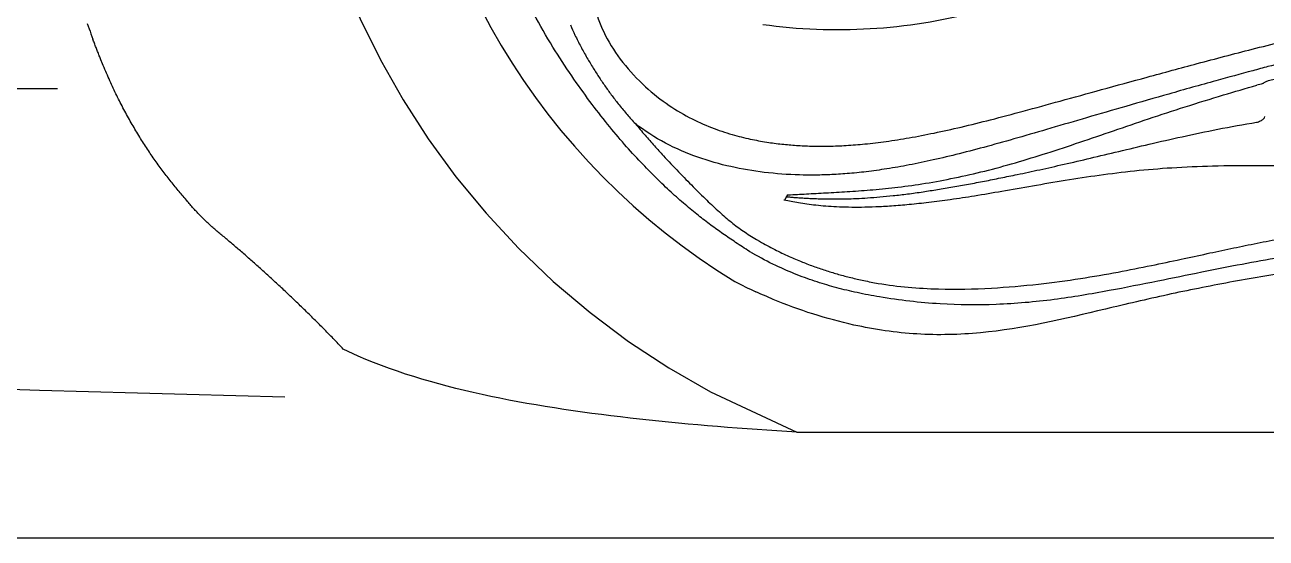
# Model space of a CAD drawing. Extents: x 528 to 612, y 649 to 778.
# Drawn here: x 543.37 to 548.68, y 670.35 to 672.55 of the extents above; entities that cross this region are included whole.
import ezdxf

# ---------------------------------------------------------------- set-up
doc = ezdxf.new("R2010")
doc.units = 0
doc.header["$MEASUREMENT"] = 0
doc.layers.add('1', color=4, linetype='Continuous')

# ---------------------------------------------------------------- blocks, each defined once
blk = doc.blocks.new('main_control')
at = {"color": 3, "linetype": 'Continuous'}
for p, q in [((6.847, 13.5197), (6.8485, 13.522)), ((6.8565, 13.5344), (6.8598, 13.534)), ((6.8605, 13.5421), (6.8569, 13.5358)), ((6.8606, 13.5421), (6.874, 13.5426)), ((6.7279, 13.3515), (6.7415, 13.3435))]:
    blk.add_line(p, q, dxfattribs=at)
at = {"color": 4, "linetype": 'Continuous'}
for centre, radius, start, end in [((8.171, 15.6926), 2.952, 127.2, 238.6532), ((7.6645, 15.1628), 2.2415, 242.6683, 245.227)]:
    blk.add_arc(centre, radius, start, end, dxfattribs=at)
at = {"color": 3, "linetype": 'Continuous'}
for centre, radius, start, end in [((7.0759, 16.5983), 2.349, 262.1362, 284.642), ((10.8061, 7.0917), 7.1851, 105.41884, 105.6313), ((7.296, 14.2938), 1.1598, 238.9754, 239.7943)]:
    blk.add_arc(centre, radius, start, end, dxfattribs=at)
for points, knots in [([(10.9085, 16.9223), (10.7383, 16.9213), (10.415, 16.9282), (9.9559, 16.9657), (9.5463, 17.0241), (9.1819, 17.0989), (8.8591, 17.1858), (8.5743, 17.279), (8.3209, 17.3667), (8.0932, 17.4433), (7.887, 17.5068), (7.7002, 17.5565), (7.5318, 17.593), (7.3806, 17.6178), (7.2449, 17.6328), (7.1226, 17.6397), (7.0121, 17.6399), (6.9119, 17.6346), (6.8208, 17.6248), (6.7384, 17.6115), (6.6644, 17.5952), (6.5985, 17.5767), (6.5402, 17.5566), (6.488, 17.535), (6.4404, 17.5121), (6.3959, 17.4873), (6.3528, 17.46), (6.3094, 17.4289), (6.2641, 17.3919), (6.2166, 17.3472), (6.1676, 17.2933), (6.1186, 17.2284), (6.0723, 17.1493), (6.0354, 17.054), (6.0215, 16.9416), (6.0399, 16.8187), (6.0861, 16.6889), (6.1562, 16.5531), (6.2409, 16.4154), (6.3277, 16.2821), (6.4051, 16.1588), (6.4689, 16.0471), (6.5185, 15.9423), (6.553, 15.8413), (6.5716, 15.7438), (6.5718, 15.6487), (6.5555, 15.5549), (6.5246, 15.4583), (6.4789, 15.3574), (6.4195, 15.2507), (6.349, 15.1366), (6.2705, 15.0154), (6.1928, 14.8928), (6.1252, 14.7742), (6.0737, 14.6635), (6.0389, 14.5565), (6.0223, 14.4485), (6.0336, 14.3346), (6.0788, 14.2184), (6.1531, 14.1056), (6.2469, 14.0053), (6.3484, 13.9253), (6.4484, 13.8666), (6.515, 13.8377), (6.5472, 13.8257)], [0, 0, 0, 0, 0.51081, 0.969257, 1.381099, 1.751354, 2.08459, 2.383442, 2.650159, 2.888872, 3.104232, 3.29723, 3.468755, 3.620955, 3.756496, 3.878229, 3.988162, 4.087988, 4.179198, 4.262619, 4.338414, 4.406444, 4.467623, 4.523519, 4.575784, 4.626097, 4.676219, 4.728684, 4.786344, 4.851407, 4.924144, 5.004647, 5.0949, 5.198575, 5.308864, 5.430554, 5.56794, 5.720563, 5.888001, 6.053088, 6.197621, 6.324802, 6.438731, 6.544947, 6.644021, 6.735259, 6.828479, 6.928695, 7.038555, 7.160443, 7.294574, 7.441141, 7.593583, 7.729835, 7.85036, 7.959378, 8.066324, 8.176002, 8.298318, 8.436654, 8.578843, 8.708537, 8.822935, 8.925941, 8.925941, 8.925941, 8.925941]), ([(6.6982, 13.2999), (6.6781, 13.3126), (6.64, 13.3376), (6.5846, 13.3753), (6.5313, 13.4134), (6.4772, 13.4548), (6.4205, 13.5016), (6.3605, 13.5547), (6.2971, 13.615), (6.2305, 13.6831), (6.1606, 13.7598), (6.0877, 13.8464), (6.0121, 13.9441), (5.9337, 14.0542), (5.8525, 14.1787), (5.7694, 14.3215), (5.688, 14.4872), (5.6143, 14.6785), (5.5523, 14.8955), (5.5052, 15.1399), (5.4869, 15.3126), (5.4802, 15.4039)], [0, 0, 0, 0, 0.071373, 0.136709, 0.200862, 0.268079, 0.341183, 0.421184, 0.508438, 0.603511, 0.706987, 0.819663, 0.942964, 1.077478, 1.225002, 1.38901, 1.572734, 1.778024, 2.003235, 2.248993, 2.52367, 2.52367, 2.52367, 2.52367]), ([(6.5472, 13.8257), (6.5757, 13.815), (6.6299, 13.7976), (6.708, 13.7788), (6.7783, 13.7663), (6.8437, 13.7581), (6.9073, 13.7529), (6.9719, 13.7503), (7.04, 13.7503), (7.114, 13.7533), (7.1956, 13.7598), (7.2857, 13.7706), (7.3844, 13.7862), (7.4915, 13.8069), (7.6078, 13.8328), (7.7351, 13.8643), (7.8762, 13.9018), (8.0342, 13.9454), (8.2108, 13.9941), (8.4067, 14.0477), (8.6217, 14.106), (8.8571, 14.1678), (9.1151, 14.2318), (9.3992, 14.2958), (9.7136, 14.3567), (10.0637, 14.4094), (10.4559, 14.446), (10.7325, 14.4519), (10.8784, 14.4489)], [0, 0, 0, 0, 0.091368, 0.170543, 0.240738, 0.305455, 0.368211, 0.432047, 0.499394, 0.572616, 0.654023, 0.744865, 0.844888, 0.953689, 1.072019, 1.202279, 1.347142, 1.510087, 1.693732, 1.89693, 2.119281, 2.362062, 2.626947, 2.916897, 3.235533, 3.587461, 3.97859, 4.416458, 4.416458, 4.416458, 4.416458]), ([(8.8958, 14.0182), (8.8994, 14.0211), (8.9071, 14.0263), (8.9195, 14.0315), (8.932, 14.0347), (8.9441, 14.0373), (8.956, 14.0401), (8.9682, 14.0431), (8.9811, 14.0464), (8.9948, 14.05), (9.0097, 14.054), (9.0261, 14.0585), (9.0443, 14.0636), (9.0646, 14.0693), (9.0874, 14.0758), (9.1131, 14.0829), (9.142, 14.0906), (9.1741, 14.0987), (9.2094, 14.1073), (9.2479, 14.1163), (9.2901, 14.1258), (9.3361, 14.136), (9.3861, 14.1468), (9.4404, 14.1582), (9.4991, 14.1702), (9.5628, 14.1827), (9.6318, 14.1956), (9.7067, 14.2087), (9.7879, 14.2221), (9.8761, 14.2354), (9.9719, 14.2487), (10.0761, 14.2616), (10.1893, 14.274), (10.3125, 14.2855), (10.4467, 14.2956), (10.5929, 14.3039), (10.7523, 14.3094), (10.8631, 14.3107), (10.921, 14.3107)], [0, 0, 0, 0, 0.013976, 0.027562, 0.040296, 0.05245, 0.064624, 0.077119, 0.090251, 0.104328, 0.119664, 0.13657, 0.155351, 0.176321, 0.199864, 0.226423, 0.256339, 0.289515, 0.325781, 0.365297, 0.40841, 0.455447, 0.506611, 0.561954, 0.621761, 0.686507, 0.756546, 0.83238, 0.914521, 1.003532, 1.100031, 1.2047, 1.318309, 1.441744, 1.575935, 1.721952, 1.880984, 2.054444, 2.054444, 2.054444, 2.054444]), ([(5.9309, 14.2696), (5.9372, 14.2549), (5.9513, 14.2236), (5.9751, 14.1767), (6.0013, 14.1296), (6.028, 14.0852), (6.0548, 14.0436), (6.0818, 14.0041), (6.1099, 13.9654), (6.1404, 13.9257), (6.1734, 13.8858), (6.1973, 13.8596), (6.2093, 13.847)], [0, 0, 0, 0, 0.0477566, 0.1031427, 0.1577789, 0.2093445, 0.2586572, 0.3061265, 0.3529345, 0.4021027, 0.4561137, 0.5083921, 0.5083921, 0.5083921, 0.5083921]), ([(9.2452, 14.1729), (9.218, 14.1664), (9.1085, 14.1401), (8.9779, 14.1067), (8.8745, 14.0793), (8.853, 14.0735)], [0, 0, 0, 0, 0.0839043, 0.3377498, 0.4046223, 0.4046223, 0.4046223, 0.4046223]), ([(8.853, 14.0735), (8.8003, 14.0594), (8.6803, 14.0266), (8.4991, 13.9755), (8.3146, 13.9225), (8.146, 13.8736), (7.9918, 13.8283), (7.8503, 13.7868), (7.7198, 13.7501), (7.5992, 13.7183), (7.4875, 13.6916), (7.3841, 13.67), (7.2885, 13.6532), (7.2001, 13.6409), (7.1185, 13.6326), (7.0437, 13.6279), (6.9758, 13.6263), (6.9329, 13.6269), (6.9127, 13.6275)], [0, 0, 0, 0, 0.163566, 0.373333, 0.564706, 0.739637, 0.89985, 1.046874, 1.182028, 1.306419, 1.421015, 1.526457, 1.623299, 1.712252, 1.79419, 1.869259, 1.937069, 1.997886, 1.997886, 1.997886, 1.997886]), ([(6.874, 13.5426), (6.8998, 13.5439), (6.9537, 13.5468), (7.0382, 13.5515), (7.13, 13.5568), (7.2293, 13.564), (7.3374, 13.5748), (7.454, 13.5913), (7.5779, 13.6141), (7.7065, 13.6436), (7.8383, 13.6795), (7.9738, 13.7211), (8.1138, 13.7675), (8.2586, 13.8172), (8.4088, 13.8684), (8.5654, 13.9198), (8.7197, 13.9678), (8.8223, 13.9977), (8.8701, 14.0111)], [0, 0, 0, 0, 0.077408, 0.162011, 0.253758, 0.353246, 0.460898, 0.579347, 0.706635, 0.838712, 0.974916, 1.116442, 1.263992, 1.417266, 1.5757, 1.740216, 1.911541, 2.060575, 2.060575, 2.060575, 2.060575]), ([(8.8691, 13.8528), (8.875, 13.8541), (8.8858, 13.8578), (8.8986, 13.866), (8.9042, 13.874), (8.9048, 13.8777)], [0, 0, 0, 0, 0.01821985, 0.03384066, 0.04532035, 0.04532035, 0.04532035, 0.04532035]), ([(6.9125, 13.6273), (6.8619, 13.6287), (6.7632, 13.6359), (6.6171, 13.6604), (6.4744, 13.7006), (6.3357, 13.7604), (6.2495, 13.8155), (6.2093, 13.847)], [0, 0, 0, 0, 0.1518448, 0.2965874, 0.4436121, 0.5954044, 0.748493, 0.748493, 0.748493, 0.748493]), ([(6.2093, 13.847), (6.223, 13.8303), (6.2499, 13.7983), (6.29, 13.7525), (6.3165, 13.7236), (6.3295, 13.7096)], [0, 0, 0, 0, 0.0648865, 0.1252637, 0.182595, 0.182595, 0.182595, 0.182595]), ([(7.8441, 13.6292), (7.8763, 13.6359), (7.9432, 13.6502), (8.0476, 13.6735), (8.1603, 13.6998), (8.2819, 13.7288), (8.4127, 13.7599), (8.5539, 13.7923), (8.7069, 13.8246), (8.8134, 13.8439), (8.8691, 13.8527)], [0, 0, 0, 0, 0.09853, 0.205228, 0.320929, 0.445831, 0.580102, 0.724439, 0.880205, 1.049251, 1.049251, 1.049251, 1.049251]), ([(6.3295, 13.7096), (6.3509, 13.6862), (6.393, 13.6416), (6.455, 13.5784), (6.5129, 13.521), (6.567, 13.47), (6.619, 13.4251), (6.672, 13.3858), (6.7088, 13.3626), (6.7279, 13.3515)], [0, 0, 0, 0, 0.0950366, 0.1837881, 0.265662, 0.3396044, 0.4070209, 0.4713844, 0.5374961, 0.5374961, 0.5374961, 0.5374961]), ([(14.995, 13.5197), (14.9853, 13.5175), (14.965, 13.5133), (14.9329, 13.5074), (14.8975, 13.502), (14.8588, 13.4972), (14.8166, 13.4932), (14.7708, 13.4903), (14.7211, 13.4886), (14.6671, 13.4884), (14.6082, 13.4898), (14.5441, 13.4932), (14.4741, 13.4987), (14.3973, 13.5065), (14.3128, 13.517), (14.2196, 13.5306), (14.1169, 13.5472), (14.0045, 13.5668), (13.8835, 13.5882), (13.7545, 13.6098), (13.6176, 13.6299), (13.4716, 13.6471), (13.3137, 13.6594), (13.1407, 13.6664), (12.9494, 13.6677), (12.7389, 13.663), (12.5087, 13.6521), (12.2585, 13.6354), (11.9865, 13.614), (11.6905, 13.5901), (11.3664, 13.5677), (11.0076, 13.5531), (10.6267, 13.5592), (10.2521, 13.5823), (9.9105, 13.6095), (9.6089, 13.6336), (9.3404, 13.6518), (9.0995, 13.6632), (8.8827, 13.6678), (8.6872, 13.6661), (8.5106, 13.6584), (8.3487, 13.645), (8.1968, 13.6262), (8.0515, 13.604), (7.9126, 13.5802), (7.7833, 13.5573), (7.666, 13.5374), (7.5616, 13.5215), (7.4684, 13.5093), (7.3844, 13.5002), (7.3088, 13.4939), (7.2406, 13.4901), (7.179, 13.4884), (7.1232, 13.4886), (7.0724, 13.4902), (7.0259, 13.4932), (6.9835, 13.4972), (6.9446, 13.502), (6.9091, 13.5074), (6.8769, 13.5133), (6.8566, 13.5175), (6.847, 13.5197)], [0, 0, 0, 0, 0.029602, 0.062249, 0.098021, 0.136999, 0.179259, 0.224986, 0.27459, 0.328498, 0.387149, 0.45114, 0.521114, 0.597858, 0.682564, 0.776469, 0.880493, 0.994776, 1.118544, 1.249175, 1.387213, 1.533539, 1.690246, 1.862041, 2.052909, 2.264035, 2.493626, 2.744367, 3.016364, 3.312093, 3.63505, 3.991125, 4.388999, 4.777305, 5.116946, 5.417042, 5.684777, 5.924193, 6.140587, 6.335371, 6.510644, 6.670531, 6.822722, 6.969635, 7.111669, 7.245386, 7.363667, 7.468509, 7.561991, 7.645904, 7.721731, 7.789689, 7.850879, 7.90645, 7.957097, 8.003411, 8.045968, 8.085074, 8.120884, 8.153552, 8.183234, 8.183234, 8.183234, 8.183234]), ([(7.4409, 13.5554), (7.4616, 13.5585), (7.5041, 13.5651), (7.569, 13.576), (7.636, 13.588), (7.7043, 13.6009), (7.7738, 13.6147), (7.8206, 13.6243), (7.8441, 13.6292)], [0, 0, 0, 0, 0.0628243, 0.1291186, 0.1973235, 0.2668654, 0.3377713, 0.4099753, 0.4099753, 0.4099753, 0.4099753]), ([(6.8598, 13.534), (6.866, 13.5334), (6.8787, 13.5323), (6.8987, 13.5307), (6.9205, 13.5292), (6.9446, 13.5277), (6.9713, 13.5264), (7.001, 13.5254), (7.0342, 13.5247), (7.0711, 13.5245), (7.1118, 13.5251), (7.1564, 13.5266), (7.205, 13.5292), (7.2577, 13.5332), (7.3147, 13.5388), (7.3763, 13.5462), (7.4188, 13.5521), (7.4409, 13.5554)], [0, 0, 0, 0, 0.0184788, 0.0383882, 0.0601301, 0.0841051, 0.1107107, 0.1403425, 0.1734031, 0.2102226, 0.2509358, 0.2955593, 0.3441473, 0.3968818, 0.454057, 0.515962, 0.5829384, 0.5829384, 0.5829384, 0.5829384]), ([(6.8569, 13.5358), (6.8558, 13.5341), (6.8545, 13.531), (6.8521, 13.5261), (6.8495, 13.5237), (6.8485, 13.522)], [0, 0, 0, 0, 0.00601413, 0.01028432, 0.01620119, 0.01620119, 0.01620119, 0.01620119]), ([(7.2493, 13.1635), (7.3342, 13.1492), (7.4963, 13.1355), (7.7259, 13.1405), (7.9289, 13.1584), (8.1095, 13.1825), (8.2704, 13.2103), (8.4136, 13.2387), (8.5405, 13.2655), (8.6537, 13.29), (8.7578, 13.3123), (8.8594, 13.3333), (8.9649, 13.3537), (9.0804, 13.3735), (9.2111, 13.3929), (9.3587, 13.4114), (9.523, 13.4282), (9.7033, 13.4429), (9.9018, 13.4556), (10.1223, 13.4664), (10.3697, 13.4761), (10.6472, 13.4833), (10.9481, 13.4857), (11.252, 13.4823), (11.5376, 13.4738), (11.7934, 13.4632), (12.0211, 13.4508), (12.2253, 13.4364), (12.4092, 13.4195), (12.577, 13.4001), (12.7337, 13.3781), (12.8849, 13.3525), (13.0356, 13.3226), (13.1923, 13.2892), (13.3622, 13.2524), (13.5519, 13.2135), (13.7652, 13.1768), (14.0052, 13.1479), (14.2748, 13.1333), (14.4653, 13.1441), (14.5647, 13.1591)], [0, 0, 0, 0, 0.258555, 0.486048, 0.688391, 0.869606, 1.032556, 1.178051, 1.307561, 1.421505, 1.525576, 1.627099, 1.732626, 1.847916, 1.978637, 2.128889, 2.294322, 2.473935, 2.671579, 2.891019, 3.136303, 3.414168, 3.723738, 4.039026, 4.32608, 4.580634, 4.807097, 5.010311, 5.194594, 5.361003, 5.517248, 5.669273, 5.820801, 5.97811, 6.149957, 6.34234, 6.559086, 6.798994, 7.067125, 7.368594, 7.368594, 7.368594, 7.368594]), ([(14.5805, 13.1046), (14.4989, 13.0909), (14.3417, 13.0726), (14.1045, 13.069), (13.8671, 13.0874), (13.632, 13.1255), (13.4111, 13.1698), (13.2144, 13.2099), (13.0391, 13.2445), (12.8764, 13.274), (12.7169, 13.3007), (12.5508, 13.3256), (12.372, 13.3485), (12.1765, 13.3696), (11.9613, 13.3891), (11.7238, 13.4073), (11.4614, 13.4213), (11.1722, 13.4294), (10.8599, 13.4314), (10.5413, 13.4267), (10.238, 13.4147), (9.965, 13.3962), (9.7227, 13.3752), (9.5062, 13.3527), (9.3115, 13.3285), (9.1344, 13.3022), (8.9682, 13.2745), (8.8028, 13.2445), (8.6292, 13.2102), (8.4399, 13.1716), (8.2297, 13.1295), (7.9994, 13.0906), (7.7571, 13.0693), (7.5068, 13.0716), (7.3405, 13.091), (7.2549, 13.1056)], [0, 0, 0, 0, 0.248096, 0.47379, 0.710913, 0.961256, 1.187895, 1.386734, 1.563684, 1.723893, 1.882712, 2.048772, 2.227656, 2.423576, 2.638628, 2.875934, 3.138035, 3.426918, 3.743716, 4.074767, 4.382822, 4.654111, 4.895734, 5.112377, 5.307115, 5.48415, 5.649444, 5.812592, 5.988538, 6.180231, 6.392287, 6.631538, 6.880528, 7.120883, 7.381489, 7.381489, 7.381489, 7.381489]), ([(6.7415, 13.3435), (6.7626, 13.3312), (6.8041, 13.3086), (6.8652, 13.2794), (6.9226, 13.2551), (6.9765, 13.2347), (7.0284, 13.2172), (7.0798, 13.2017), (7.1328, 13.1877), (7.1893, 13.1747), (7.2286, 13.1671), (7.2493, 13.1635)], [0, 0, 0, 0, 0.0734905, 0.1413745, 0.2032328, 0.260294, 0.3143934, 0.3674198, 0.4214391, 0.4786975, 0.541479, 0.541479, 0.541479, 0.541479]), ([(7.2549, 13.1056), (7.2226, 13.1109), (7.1611, 13.1224), (7.072, 13.1438), (6.9863, 13.169), (6.8989, 13.2002), (6.8066, 13.2401), (6.7443, 13.2729), (6.7125, 13.2915)], [0, 0, 0, 0, 0.0981242, 0.1875622, 0.2748761, 0.3658249, 0.4658345, 0.5765009, 0.5765009, 0.5765009, 0.5765009])]:
    blk.add_open_spline(points, degree=3, knots=knots, dxfattribs=at)
at = {"color": 4, "linetype": 'Continuous'}
blk.add_open_spline([(15.1159, 13.1272), (15.0917, 13.116), (14.9565, 13.0567), (14.7282, 12.9835), (14.428, 12.9392), (14.0636, 12.9478), (13.7089, 13.0323), (13.3561, 13.1159), (13.0889, 13.169), (12.8205, 13.2149), (12.4609, 13.2668), (12.0095, 13.3164), (11.4659, 13.3539), (10.9213, 13.3669), (10.3768, 13.3539), (9.8332, 13.3164), (9.3818, 13.2669), (9.0222, 13.215), (8.7538, 13.1691), (8.4866, 13.116), (8.1338, 13.0325), (7.7791, 12.9479), (7.4144, 12.9392), (7.114, 12.9834), (6.8852, 13.0567), (6.7498, 13.1162), (6.7252, 13.1276)], degree=3, knots=[0, 0, 0, 0, 0.080161, 0.442812, 0.714955, 0.986922, 1.531025, 1.803215, 2.075442, 2.347775, 2.620218, 3.165164, 3.709853, 4.254288, 4.798723, 5.343412, 5.888357, 6.1608, 6.433134, 6.705361, 6.977551, 7.521661, 7.793709, 8.06637, 8.429081, 8.510187, 8.510187, 8.510187, 8.510187], dxfattribs=at)
blk = doc.blocks.new('2010JETSETTER')
at = {"layer": '1', "color": 3, "linetype": 'Continuous'}
blk.add_line((12.0579, 1.9242), (15.2931, 1.9242), dxfattribs=at)
at = {"layer": '1', "color": 4, "linetype": 'Continuous'}
blk.add_lwpolyline([(12, 65.1082), (72.1125, 65.1082, -0.414214), (84.1125, 53.1082), (84.1125, 12, -0.414214), (72.1125, 0), (12, 0, -0.414214), (0, 12), (0, 53.1082, -0.414214)], format="xyb", close=True, dxfattribs=at)
at = {"layer": '1', "color": 3, "linetype": 'Continuous'}
for points in [[(15.4204, 2.2017), (15.4242, 2.1907), (15.428, 2.1798), (15.4319, 2.1689), (15.4359, 2.1579), (15.4441, 2.1355)], [(15.4787, 2.0467), (15.477, 2.0511), (15.4752, 2.0555), (15.4734, 2.0599), (15.4716, 2.0643), (15.4699, 2.0688), (15.4681, 2.0732), (15.4663, 2.0776), (15.4646, 2.082), (15.4629, 2.0865), (15.4611, 2.0909), (15.4594, 2.0953), (15.4577, 2.0998), (15.4559, 2.1042), (15.4542, 2.1087), (15.4525, 2.1131), (15.4508, 2.1176), (15.4491, 2.1221), (15.4474, 2.1265), (15.4441, 2.1355)], [(15.839, 1.4529), (15.8347, 1.4579), (15.8304, 1.4629), (15.8261, 1.4679), (15.8218, 1.4729), (15.8175, 1.478), (15.8132, 1.4831), (15.8089, 1.4883), (15.8046, 1.4934), (15.8003, 1.4986), (15.796, 1.5039), (15.7918, 1.5091), (15.7875, 1.5144), (15.7832, 1.5198), (15.7789, 1.5251), (15.7747, 1.5305), (15.7704, 1.5359), (15.7661, 1.5414), (15.7619, 1.5469), (15.7576, 1.5524), (15.7534, 1.558), (15.7491, 1.5636), (15.7449, 1.5693), (15.7406, 1.5749), (15.7364, 1.5807), (15.7322, 1.5864), (15.7279, 1.5922), (15.7237, 1.5981), (15.7195, 1.6039), (15.7153, 1.6098), (15.7111, 1.6158), (15.7069, 1.6218), (15.7027, 1.6278), (15.6985, 1.6339), (15.6943, 1.64), (15.6901, 1.6461), (15.686, 1.6523), (15.6818, 1.6586), (15.6776, 1.6648), (15.6735, 1.6712), (15.6693, 1.6775), (15.6652, 1.6839), (15.6611, 1.6903), (15.657, 1.6968), (15.6528, 1.7033), (15.6487, 1.7099), (15.6447, 1.7165), (15.6406, 1.7231), (15.6365, 1.7298), (15.6324, 1.7365), (15.6284, 1.7432), (15.6243, 1.75), (15.6203, 1.7569), (15.6163, 1.7637), (15.6123, 1.7706), (15.6083, 1.7776), (15.6043, 1.7846), (15.6003, 1.7916), (15.5964, 1.7987), (15.5924, 1.8058), (15.5885, 1.8129), (15.5846, 1.8201), (15.5807, 1.8273), (15.5768, 1.8346), (15.5729, 1.8419), (15.5691, 1.8492), (15.5652, 1.8566), (15.5614, 1.8641), (15.5576, 1.8715), (15.5538, 1.8791), (15.55, 1.8867), (15.5463, 1.8943), (15.5425, 1.9019), (15.5388, 1.9097), (15.5351, 1.9174), (15.5314, 1.9253), (15.5278, 1.9331), (15.5241, 1.941), (15.5205, 1.949), (15.5169, 1.957), (15.5134, 1.965), (15.5098, 1.9731), (15.5063, 1.9811), (15.5028, 1.9893), (15.4993, 1.9974), (15.4958, 2.0056), (15.4924, 2.0138), (15.4889, 2.022), (15.4855, 2.0302), (15.4787, 2.0467)], [(16.5163, 0.8085), (16.511, 0.8142), (16.5056, 0.8199), (16.5003, 0.8256), (16.4949, 0.8313), (16.4895, 0.8369), (16.4842, 0.8426), (16.4788, 0.8482), (16.4734, 0.8538), (16.468, 0.8594), (16.4626, 0.865), (16.4572, 0.8706), (16.4518, 0.8762), (16.4464, 0.8817), (16.441, 0.8872), (16.4355, 0.8928), (16.4301, 0.8983), (16.4247, 0.9038), (16.4193, 0.9092), (16.4138, 0.9147), (16.4084, 0.9201), (16.403, 0.9255), (16.3975, 0.931), (16.3921, 0.9363), (16.3866, 0.9417), (16.3812, 0.9471), (16.3758, 0.9524), (16.3703, 0.9578), (16.3649, 0.9631), (16.3595, 0.9684), (16.354, 0.9737), (16.3486, 0.979), (16.3432, 0.9842), (16.3377, 0.9895), (16.3323, 0.9947), (16.3269, 0.9999), (16.3215, 1.0051), (16.3161, 1.0103), (16.3106, 1.0154), (16.3052, 1.0206), (16.2998, 1.0257), (16.2944, 1.0308), (16.289, 1.0359), (16.2836, 1.041), (16.2783, 1.0461), (16.2729, 1.0512), (16.2675, 1.0562), (16.2622, 1.0612), (16.2568, 1.0662), (16.2514, 1.0712), (16.2461, 1.0762), (16.2408, 1.0811), (16.2354, 1.086), (16.2301, 1.091), (16.2248, 1.0959), (16.2195, 1.1007), (16.2142, 1.1056), (16.2089, 1.1104), (16.2036, 1.1153), (16.1984, 1.1201), (16.1931, 1.1249), (16.1879, 1.1296), (16.1826, 1.1344), (16.1774, 1.1391), (16.1722, 1.1438), (16.167, 1.1485), (16.1618, 1.1532), (16.1567, 1.1578), (16.1515, 1.1624), (16.1464, 1.167), (16.1412, 1.1716), (16.1361, 1.1762), (16.131, 1.1807), (16.1259, 1.1852), (16.1209, 1.1897), (16.1158, 1.1942), (16.1108, 1.1986), (16.1058, 1.203), (16.1008, 1.2074), (16.0958, 1.2118), (16.0908, 1.2161), (16.0859, 1.2204), (16.081, 1.2247), (16.0761, 1.2289), (16.0712, 1.2331), (16.0663, 1.2373), (16.0615, 1.2415), (16.0567, 1.2456), (16.0519, 1.2497), (16.0472, 1.2538), (16.0424, 1.2578), (16.0377, 1.2618), (16.033, 1.2658), (16.0284, 1.2697), (16.0238, 1.2736), (16.0192, 1.2774), (16.0146, 1.2812), (16.0101, 1.285), (16.0056, 1.2887), (16.0011, 1.2924), (15.9967, 1.296), (15.9923, 1.2996), (15.9879, 1.3032), (15.9836, 1.3069), (15.9793, 1.3105), (15.975, 1.3141), (15.9707, 1.3178), (15.9665, 1.3215), (15.9622, 1.3252), (15.958, 1.3289), (15.9538, 1.3326), (15.9497, 1.3363), (15.9456, 1.3401), (15.9414, 1.3438), (15.9374, 1.3476), (15.9333, 1.3514), (15.9293, 1.3553), (15.9252, 1.3591), (15.9212, 1.363), (15.9173, 1.3668), (15.9133, 1.3707), (15.9094, 1.3746), (15.9055, 1.3786), (15.9016, 1.3825), (15.8977, 1.3865), (15.8939, 1.3905), (15.8901, 1.3945), (15.8863, 1.3985), (15.8825, 1.4026), (15.8788, 1.4067), (15.8751, 1.4108), (15.8714, 1.4149), (15.8677, 1.419), (15.864, 1.4232), (15.8604, 1.4273), (15.8568, 1.4315), (15.8532, 1.4358), (15.8496, 1.44), (15.846, 1.4443), (15.839, 1.4529)], [(18.4583, 0.4538), (18.4155, 0.4564), (18.3728, 0.459), (18.3302, 0.4618), (18.2877, 0.4647), (18.2453, 0.4677), (18.2029, 0.4708), (18.1607, 0.4741), (18.1185, 0.4774), (18.0764, 0.4809), (18.0345, 0.4845), (17.9926, 0.4883), (17.9509, 0.4921), (17.9093, 0.4962), (17.8678, 0.5003), (17.8264, 0.5046), (17.7852, 0.5091), (17.744, 0.5137), (17.7031, 0.5185), (17.6623, 0.5234), (17.6216, 0.5286), (17.5811, 0.5339), (17.5408, 0.5394), (17.5006, 0.5451), (17.4607, 0.551), (17.4209, 0.5571), (17.3813, 0.5635), (17.3419, 0.57), (17.3028, 0.5767), (17.2638, 0.5837), (17.2251, 0.591), (17.1866, 0.5985), (17.1484, 0.6063), (17.1105, 0.6144), (17.0728, 0.6228), (17.0355, 0.6316), (16.9984, 0.6406), (16.9617, 0.65), (16.9252, 0.6597), (16.8891, 0.6698), (16.8533, 0.6803), (16.8179, 0.6912), (16.7828, 0.7024), (16.7481, 0.7141), (16.7138, 0.7262), (16.6799, 0.7388), (16.6463, 0.7518), (16.6132, 0.7652), (16.5805, 0.7791), (16.5163, 0.8085)], [(16.2664, 0.6029), (16.0561, 0.6087), (15.8458, 0.6145), (15.6355, 0.6204), (15.4252, 0.6263), (15.2149, 0.6323), (15.0046, 0.6383), (14.7943, 0.6443), (14.584, 0.6504), (14.3737, 0.6566), (14.1634, 0.6628), (13.9532, 0.669), (13.7429, 0.6753), (13.5326, 0.6817), (13.3223, 0.688), (13.112, 0.6945), (12.9017, 0.7009), (12.6915, 0.7075), (12.4812, 0.714), (12.0606, 0.7273)]]:
    blk.add_lwpolyline(points, dxfattribs=at)
at = {"layer": '1', "color": 2, "linetype": 'Continuous'}
for points in [[(16.4502, 2.5747), (16.5142, 2.3976), (16.5892, 2.2215), (16.6752, 2.0473), (16.7722, 1.8761), (16.8802, 1.7088), (16.9989, 1.5464), (17.128, 1.39), (17.2671, 1.2404), (17.4155, 1.0987), (17.5727, 0.9657), (17.7377, 0.8421), (17.9098, 0.7286), (18.0879, 0.6258), (18.4583, 0.4538)], [(18.4583, 0.4538), (18.8604, 0.4538), (19.2624, 0.4538), (19.6644, 0.4538), (20.0664, 0.4538), (20.4685, 0.4538), (20.8705, 0.4538), (21.2725, 0.4538), (21.6745, 0.4538), (22.0766, 0.4538), (22.4786, 0.4538), (22.8806, 0.4538), (23.2826, 0.4538), (23.6847, 0.4538), (24.0867, 0.4538), (24.4887, 0.4538), (24.8907, 0.4538), (25.2927, 0.4538), (25.6948, 0.4538), (26.4988, 0.4538)]]:
    blk.add_lwpolyline(points, dxfattribs=at)
at = {"layer": '1', "color": 1}
blk.add_blockref('main_control', (11.5576, -12.0732), dxfattribs=at)

msp = doc.modelspace()

# ---------------------------------------------------------------- block references
at = {"layer": '1'}
msp.add_blockref('2010JETSETTER', (528.2128, 670.3522), dxfattribs=at)

doc.saveas('drawing.dxf')
